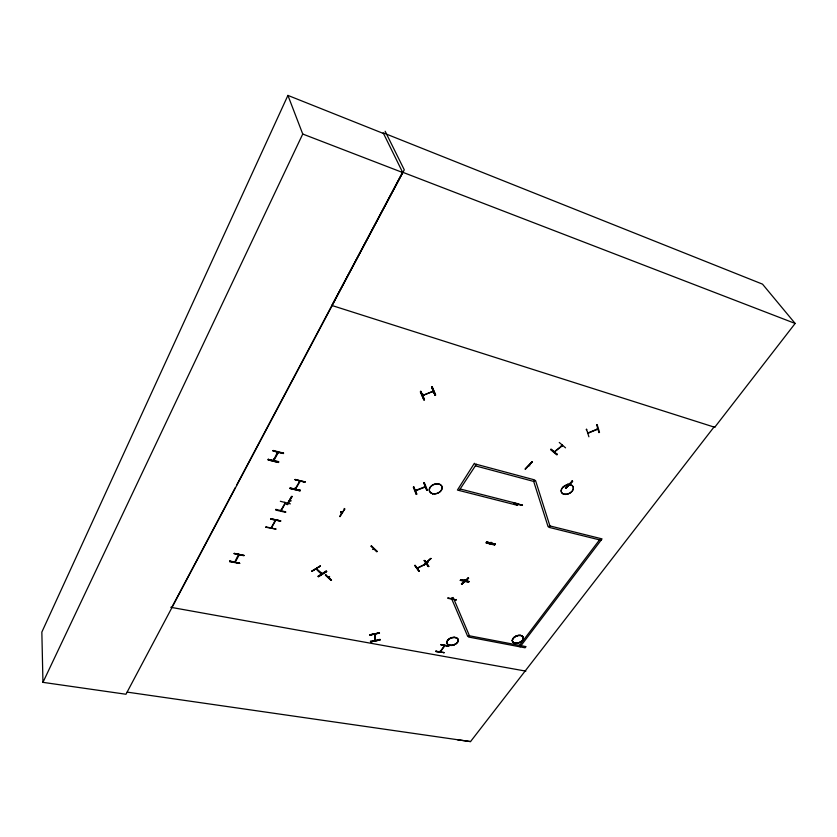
<?xml version="1.0" encoding="UTF-8"?>
<svg xmlns="http://www.w3.org/2000/svg" width="837" height="837" viewBox="0 0 837 837"><rect width="100%" height="100%" fill="white"/><g stroke="black" fill="none" stroke-linecap="round" stroke-linejoin="round"><path stroke-width="1.26" d="M557.18 454.522L551.008 449.082L550.756 449.804L556.825 454.889L557.097 454.146M290.167 487.751L290.041 488.515L300.012 490.88L300.169 490.032M285.804 511.909L275.823 509.335M285.605 512.328L275.687 510.078M268.143 459.837L278.449 462.474L278.648 461.972M278.449 462.463L268.133 459.911L268.269 459.115M266.197 526.954L276.116 529.11L266.02 527.289M229.798 561.02L229.673 561.763L239.748 563.343L229.819 560.936M588.903 436.788L586.475 429.13M561.962 444.729L562.506 445.598L554.366 452.074M444.478 646.279L443.861 645.861M444.834 645.725L440.346 651.887M430.971 558.635L424.118 564.954M427.623 562.129L428.22 562.391M490.576 544.186L491.204 542.397M417.182 568.061L418.186 567.559L417.37 568.271M426.326 563.856L425.332 564.305L426.117 563.594M375.06 634.728L374.537 634.268L374.986 640.577M518.145 504.47L517.266 505.224L517.852 504.397M320.299 565.917L312.023 571.336M464.378 580.627L464.661 581.244L463.782 580.313M328.617 577.363L329.611 576.463M419.117 570.656L418.751 571.294L419.065 570.719M415.142 565.226L419.107 571.064M331.075 580.334L325.426 575.05L331.075 580.344L331.442 579.654M373.626 549.041L373.061 549.438M451.99 598.905L452.294 599.01M452.535 598.727L452.357 598.183M464.901 579.706L464.347 581.223L464.022 580.104M423.92 399.908L420.415 391.81L423.899 399.971L424.328 399.343M416.648 493.861L416.271 494.395M420.383 391.862L420.823 391.256M420.76 391.318L424.317 399.741L420.865 391.57M423.961 395.388L422.884 395.859M433.367 391.35L432.352 391.821M375.478 640.504L375.206 639.353M239.12 555.046L235.103 562.349L235.469 561.543M273.835 460.748L274.128 459.346M277.455 452.974L278.03 453.12L277.978 452.231M415.278 490.545L416.313 490.084M425.405 486.925L424.275 486.998L425.311 486.674M274.954 521.012L275.446 521.032M275.3 520.321L275.739 520.3M281.556 510.057L281.19 509.953M285.009 502.964L285.553 502.901M295.158 489.028L299.698 481.097M295.607 489.143L295.838 487.898M299.238 481.913L299.74 481.934M299.405 481.578L300.054 481.369L295.461 489.289M568.532 484.728L567.915 483.66M587.836 433.022L588.945 432.551L587.919 433.273M316.543 569.369L317.066 569.16M597.88 429.151L596.865 429.59M278.711 462.014L268.332 459.419L278.606 461.605M464.734 581.223L465.184 579.769M274.254 460.047L273.511 459.21M278.344 452.524L273.783 460.695M417.276 568.009L426.2 563.604M271.858 527.394L271.502 527.132M426.274 563.908L417.527 568.197M292.019 496.561L287.468 504.491M287.039 504.439L291.611 496.477L287.007 504.481L287.562 504.606L291.967 496.268M468.751 581.391L468.542 582.27L460.287 580.365M460.486 580.062L468.814 581.893M435.92 651.479C436.935 652.975 445.472 651.699 443.882 652.933M435.931 651.531L436.046 650.788M494.709 544.259L494.583 545.033L486.224 542.983L486.464 542.094L495.232 544.06L486.852 542.073L495.253 544.092M486.234 542.951L494.793 544.594M464.608 580.794L465.33 580.355M517.308 505.119L517.653 504.533M518.082 504.638L517.35 504.826M383.534 133.533L287.918 95.408L41.85 632.081L42.949 682.354L125.979 694.25L402.723 172.548L383.189 132.832L762.507 284.141L795.15 323.459L714.683 427.341L713.93 427.1M42.949 682.354L302.743 134.035L287.918 95.408M171.742 607.463L235.302 487.594M236.526 485.293L402.555 172.202L795.15 323.459M283.565 453.079L283.325 453.57L272.967 450.976L273.207 450.473M273.427 460.601L277.8 451.53M234.255 553.383L244.142 555.444L234.266 553.403M238.629 554.167L234.705 562.234L235.082 561.554M588.066 433.242L587.668 432.216M266.009 527.383L266.166 526.546M270.613 519.16L280.74 520.917L270.56 518.731M596.907 429.182L597.817 428.847M305.107 481.861L304.867 482.342L295.116 479.475M271.062 527.917L275.394 520.227M280.782 510.664L285.208 502.817M271.408 527.99L275.718 520.415M281.18 510.727L285.522 503.016M290.366 503.864L280.332 501.279M290.857 501.039L289.968 500.463M340.889 512.746L341.967 512.6M340.921 512.704L340.952 511.616M340.031 516.68L344.739 508.938L339.571 516.513M321.942 573.272C322.433 575.908 313.906 567.204 317.003 569.066M474.391 463.259L457.42 490.053L517.109 505.234L518.124 503.78L460.151 488.986M459.157 490.492L476.379 464.305M513.772 503.33L522.508 505.119L513.604 502.953M460.277 580.449L460.748 579.769L469.034 581.589L460.727 579.748M490.147 544.176L490.921 542.324M464.273 580.627L465.32 580.323M329.6 577.101L328.815 577.551M456.102 599.48L456.113 600.056L447.858 597.764M440.911 644.532L448.894 646.08L440.932 644.563M519.526 645.369L599.512 539.875M520.091 646.844L602.054 538.892L549.909 525.929L548.068 526.64L533.682 481.421L534.728 479.925L474.631 463.834M295.241 487.762L295.974 488.4M457.41 739.751L470.52 741.592L713.982 427.037L714.735 427.278L331.881 305.474L404.281 169.848L385.156 131.252M273.741 459.921L274.285 459.879M295.471 488.473L295.398 487.699M285.155 502.901L284.883 502.263M285.051 503.78L285.25 503.644M562.045 444.656L561.763 446.152M561.575 445.849L562.506 445.598M325.739 574.862L331.546 580.062M532.322 461.982L525.092 469.118L532.102 461.616M529.11 465.571L529.79 465.79M565.257 487.804L572.309 481.087L565.854 488.369L572.602 481.244L565.843 488.358M273.019 450.808L283.325 453.413M295.084 479.455L305.118 481.892M294.917 479.758L304.804 481.913M444.353 645.766L440.021 651.897M440.346 651.322L440.356 650.726M270.665 519.003L280.51 521.21M234.057 553.696L243.933 555.726M280.719 520.917L270.822 518.71M430.689 558.488L423.815 564.87L430.888 558.342M461.522 584.142L468.584 578.168L461.815 584.341L468.312 578.011L461.354 583.818M554.24 451.834L562.297 445.378L561.815 444.75M565.54 447.837L559.262 442.459M375.436 640.472L374.976 634.289M413.698 487.071L416.596 493.914M238.807 554.816L238.786 555.622M513.824 503.183L522.204 505.391M341.799 512.872L340.847 512.642M311.751 571.19L320.372 566.032L311.762 571.158M318.458 576.85L326.702 571.409L318.133 576.578L326.284 570.771M318.029 576.18L326.712 571.462M422.591 394.708L422.675 395.545L422.403 394.886M423.763 395.472L423.658 394.583M371.209 546.362L371.68 546.048L377.173 551.499L376.692 551.792L371.094 545.965M325.394 575.134L325.76 574.433M373.009 549.522L373.867 548.988M377.163 551.478L371.272 546.258M440.701 644.793L448.684 646.29M561.909 446.142L561.229 445.577M415.476 490.419L425.206 486.715M416.303 490.482L415.424 490.817M425.217 487.04L415.623 490.785M422.852 395.378L433.252 391.402M419.253 571.043L414.775 565.425L418.751 571.294M424.286 560.79L424.788 560.539L428.732 566.367L428.241 566.607L424.15 560.392M428.178 566.22L428.732 566.346M435.575 394.98L432.143 386.851L435.606 395.012L435.02 395.263L431.578 387.133L432.174 386.882M433.137 391.12L422.779 395.503L422.518 394.844M597.283 425.029L596.551 424.893L597.283 425.039L599.522 432.426L598.769 432.29M586.172 429.695L586.727 429.465M587.94 432.98L597.712 428.889M588.024 433.231L597.785 429.14M413.719 486.674L413.3 487.28L416.24 494.458M423.92 483.179L424.474 482.97L427.351 490.179L426.797 490.388L423.773 482.792M452.2 598.612L452.074 598.131M238.765 554.889L238.482 554.23M440.429 651.291L440.628 650.767M423.323 394.394L423.846 395.054M423.606 395.106L423.47 394.436M369.996 635.157L379.475 632.877L369.891 634.749M369.975 634.802L379.475 632.898M369.975 635.032L379.485 633.128M374.641 634.948L375.007 634.216M370.404 641.152L379.967 639.646L370.54 641.906L379.998 639.991L379.852 639.248M370.54 641.885L379.988 639.981M424.338 560.685L428.345 566.503M424.725 560.508L428.68 566.335M423.982 483.085L426.86 490.294M290.146 500.505L290.994 500.693M525.416 469.222L532.186 461.888M127.224 692.126L470.52 741.592M170.769 607.296L525.866 671.128M436.119 651.176L444.123 652.672M229.851 561.292L239.696 563.291M456.238 599.878L447.868 598.329M290.041 488.431L300.023 490.796M341.862 512.579L340.805 511.679M486.339 542.324L494.866 544.636M494.782 544.688L486.443 542.585M344.76 508.969L344.122 508.457M291.579 496.519L292.134 496.644M601.029 540.252L548.894 527.331L549.909 525.929L535.596 480.679L533.682 481.421L475.364 465.853M273.186 450.494L283.576 453.099M302.743 134.035L402.723 172.548M572.634 481.285L572.037 480.71M468.615 578.21L468.092 577.624M596.75 425.154L598.978 432.656M239.152 554.879L238.597 555.203M551.112 449.396L557.285 454.522M316.438 568.71L322.423 573.711L321.523 573.544M316.166 568.982L316.627 568.919M587.595 432.331L588.034 432.896M420.98 391.632L424.485 399.73M432.865 390.45L433.252 391.067L432.719 390.419M375.468 639.97L374.882 639.426M413.855 487.061L416.795 494.248M425.029 563.615L425.332 564.305M277.277 452.273L277.465 453.173M273.668 459.147L273.835 459.848M300.211 490.388L290.23 488.023L300.263 490.44M469.463 635.806L468.574 637.041L525.113 647.796L526.023 646.614L469.463 635.806L467.747 636.476L451.394 598.193L453.173 597.503L469.463 635.806M431.714 387.018L435.094 395.158L431.714 387.018M449.71 645.369A5.88 3.746 -19.2 0 0 458.216 640.305A5.88 3.746 -19.2 0 0 449.657 638.683A5.89 3.746 -19.2 0 0 449.71 645.39A5.89 3.746 -19.2 0 0 458.237 640.315A5.89 3.746 -19.2 0 0 449.657 638.683A5.88 3.746 -19.2 0 0 449.71 645.369M449.636 645.212A5.922 3.766 -19.2 0 0 458.195 640.117A5.922 3.766 -19.2 0 0 449.574 638.485A5.922 3.766 -19.2 0 0 449.636 645.212M432.603 493.778A6.654 4.781 -20.8 0 0 442.187 487.751A6.654 4.781 -20.8 0 0 432.436 485.261A6.654 4.781 -20.8 0 0 432.603 493.778M432.52 493.631A6.686 4.802 -20.8 0 0 442.156 487.584A6.686 4.802 -20.8 0 0 432.352 485.073A6.686 4.802 -20.8 0 0 432.52 493.631M516.241 643.339A5.817 3.63 -21.2 0 0 523.282 637.281A5.817 3.63 -21.2 0 0 514.033 637.459A5.817 3.63 -21.2 0 0 516.241 643.339A5.786 3.61 -21.2 0 0 523.261 637.302A5.786 3.61 -21.2 0 0 514.054 637.48A5.786 3.61 -21.2 0 0 516.251 643.339M516.178 643.193A5.817 3.63 -21.2 0 0 523.23 637.124A5.817 3.63 -21.2 0 0 513.97 637.302A5.817 3.63 -21.2 0 0 516.178 643.193M565.373 494.458A6.476 4.426 -25.7 0 0 573.324 487.249A6.476 4.426 -25.7 0 0 563.238 487.019A6.476 4.426 -25.7 0 0 565.373 494.458M565.278 494.322A6.508 4.457 -25.7 0 0 573.282 487.071A6.508 4.457 -25.7 0 0 563.134 486.841A6.508 4.457 -25.7 0 0 565.278 494.322"/></g></svg>
